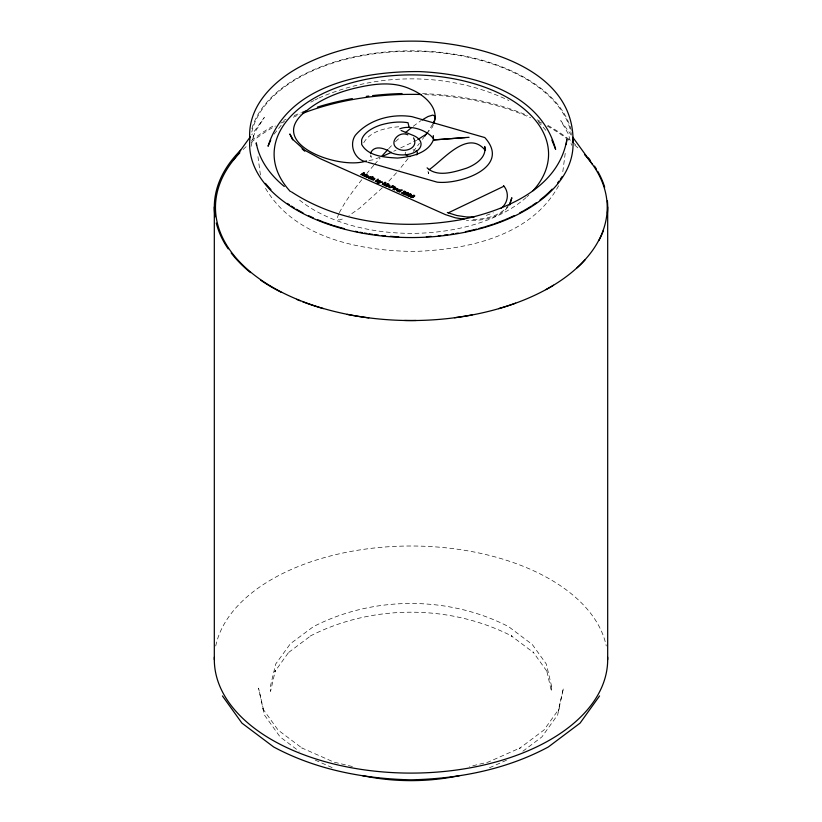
<?xml version="1.0" encoding="UTF-8"?>
<svg xmlns="http://www.w3.org/2000/svg" width="822" height="822" viewBox="0 0 822 822"><rect width="100%" height="100%" fill="white"/><g stroke="black" fill="none" stroke-linecap="round" stroke-linejoin="round"><path stroke-width="0.62" stroke-dasharray="4.11 3.08" d="M565.207 153.344L562.525 173.904M251.049 146.398L253.813 134.942L253.032 137.284L255.94 130.503L264.345 117.423L251.779 134.777M433.307 124.667L432.506 126.978L428.55 131.541M558.611 185.731C531.248 236.15 467.081 249.775 414.185 251.44C359.512 250.874 292.663 237.764 264.026 185.731M338.828 213.751L336.856 218.827L339.137 220.029L343.945 218.549M363.766 142.689C370.588 130.821 386.104 127.852 398.732 126.763M432.68 124.163L428.231 131.253M339.291 212.693L343.442 205.336A109.932 18.711 -45.5 0 1 361.762 179.72M274.127 134.12L283.241 122.642M408.061 158.543L398.989 170M413.343 151.464L419.374 143.377M422.395 139.329L423.905 137.305M508.849 204.997C499.971 216.638 484.004 219.71 470.122 219.453M508.027 206.908C498.173 218.899 481.004 220.913 466.403 220.45M373.794 165.294L372.191 167.123A109.932 18.711 -45.5 0 0 367.29 172.939M374.596 164.39L380.206 158.009M396.502 172.764L388.2 181.857M388.662 148.761L392.084 145.052M382.333 187.806L359.676 208.13L348.949 215.652M395.516 141.61L400.704 136.801M522.884 751.226L541.904 736.913L557.676 714.842L563.43 688.158L558.241 710.938L559.227 708.718L543.897 730.08L519.504 748.431L520.234 747.907L488.237 762.076L469.609 766.536M413.25 126.259L421.008 120.598M310.819 102.134L313.881 100.551M314.898 100.027L317.96 98.445M393.769 151.227L396.06 150.128M400.653 147.929L416.713 140.243M319.049 97.972C378.562 71.853 450.158 72.315 508.859 100.51M489.511 767.758L506.784 760.103M379.815 157.321L372.664 159.869L367.722 160.68M486.213 215.364L493.364 212.816M352.391 766.536L333.763 762.076L301.766 747.907L302.496 748.431L278.103 730.08L262.773 708.718L263.759 710.938L258.57 688.158L264.324 714.842L280.097 736.913L299.116 751.226M315.216 760.103L334.79 768.776M538.461 121.748L546.558 131.181M571.269 135.137L560.748 120.618L568.3 133.873L571.557 145.247M370.506 156.098L371.277 157.279L370.712 154.906M427.964 171.397L428.529 173.761L428.262 171.788M260.43 174.983L257.605 154.146M215.734 645.969A196.684 113.549 0 0 1 411 546.003A196.684 113.549 0 0 1 606.266 645.969M251.47 140.562A196.684 113.549 0 0 1 275.051 124.913M283.785 120.372A196.684 113.549 0 0 1 286.056 119.282M294.225 115.604A196.684 113.549 0 0 1 301.469 112.665M422.518 93.616A196.684 113.549 0 0 1 527.775 115.604M537.085 119.827A196.684 113.549 0 0 1 539.335 120.926M547.997 125.499A196.684 113.549 0 0 1 571.496 141.343M572.451 142.124A196.684 113.549 0 0 1 576.16 145.319M528.885 195.02A137.233 79.231 0 0 1 527.077 196.705M526.152 197.527A137.233 79.231 0 0 1 297.472 198.359M405.225 153.221A6.114 3.535 0 0 1 405.462 152.183M413.034 149.768A6.114 3.535 0 0 1 414.298 150.066M251.902 128.54A161.718 93.369 0 0 1 413.353 50.82A161.718 93.369 0 0 1 571.403 130.842M251.789 132.054A160.917 92.907 0 0 1 413.343 51.283A160.917 92.907 0 0 1 571.362 134.356M243.137 149.481A195.883 113.097 0 0 1 247.453 145.504M251.111 142.391A195.883 113.097 0 0 1 275.442 126.002M280.816 123.125A195.883 113.097 0 0 1 286.364 120.361M293.259 117.217A195.883 113.097 0 0 1 300.164 114.33M424.758 94.622A195.883 113.097 0 0 1 530.58 117.721M538.554 121.451A195.883 113.097 0 0 1 541.862 123.125M547.236 126.002A195.883 113.097 0 0 1 571.095 142M574.773 145.104A195.883 113.097 0 0 1 579.12 149.08M551.552 686.144L551.459 691.425L546.671 670.444L547.133 671.574L533.057 651.959L533.786 652.771L511.253 635.827L512.065 636.197C449.932 604.201 372.068 604.201 309.935 636.197L310.747 635.827L288.214 652.771L288.943 651.959L274.867 671.574L275.329 670.444L270.541 691.425L270.448 686.144L275.699 664.012L290.423 643.688L313.367 626.662C373.394 595.745 448.607 595.745 508.633 626.662L532.307 644.51L546.301 664.012L551.552 686.144"/><path stroke-width="1.23" d="M249.641 136.195C248.932 105.237 273.808 81.059 299.146 67.209C336.044 47.203 378.788 40.155 420.402 41.234C479.462 43.772 574.732 67.681 573.026 142.442M566.255 144.528L566.851 139.493C558.621 189.06 503.752 211.131 460.022 219.875C403.17 229.831 340.555 224.077 291.399 191.824M433.697 123.506C440.006 107.949 423.885 94.643 410.949 89.341C392.875 80.741 372.839 83.936 354.179 88.375A109.932 63.469 0 0 0 307.294 110.148C262.331 143.079 339.918 170.606 366.489 160.886M509.671 204.051L511.839 197.742L509.671 205.017M270.705 140.12L268.064 146.254C287.042 85.046 363.735 71.103 419.364 71.586C471.879 73.846 540.28 91.602 555.631 149.357L551.881 140.141M370.455 153.262C374.411 144.189 385.528 148.494 391.457 152.851A18.608 10.748 0 0 0 417.463 150.539A18.608 10.748 0 0 0 413.466 135.527L401.126 130.523M433.184 123.136L434.704 120.074L435.105 116.272L432.814 115.07L428.005 116.539L422.005 120.022M427.543 132.26L424.655 136.298M599.557 695.946L580.055 723.134L548.305 746.993C506.105 769.618 458.542 778.773 411 779.831C363.458 778.773 315.895 769.618 273.695 746.993L241.945 723.134L222.443 695.946M233.294 160.29L250.299 136.812M427.748 132.445L426.166 134.274L417.761 139.586M501.163 208.213C508.253 202.798 509.517 192.297 503.475 185.618M381.809 156.18L387.799 149.696M405.39 132.722L411.298 127.79M399.8 128.818C410.147 124.533 428.036 130.246 433.862 139.329M429.022 169.743C443.13 160.249 467.975 128.53 485.36 150.508M391.467 152.327L382.199 156.468M447.322 212.477L448.278 212.847L503.937 186.224M459.837 775.557C427.913 782.328 394.087 782.328 362.163 775.557M465.242 137.572L433.42 139.946C427.687 153.591 410.661 156.951 397.406 158.071C385.086 157.269 368.39 156.56 361.701 144.518L361.588 140.172A33.044 16.779 -7.2 0 1 380.987 124.903C389.72 122.427 399.019 121.183 408.02 122.735L409.151 127.461M469.064 137.295L433.42 139.946L433.307 135.599M474.202 216.946L466.68 216.987L456.837 215.518L448.278 212.847M407.835 134.829C398.413 130.215 387.594 143.932 398.393 149.039C405.811 152.913 419.004 147.528 413.558 137.891M463.978 219.114L455.46 217.84L445.442 214.634L320.303 158.697L304.715 150.22L293.187 139.802L289.847 133.965L292.622 139.802M367.824 162.263L437.109 182.145C459.847 184.806 511.705 167.298 484.805 137.562L411.894 116.642C391.755 113.436 368.811 119.437 355.31 135.311C348.641 144.96 354.734 160.311 366.704 161.862M284.309 186.491C270.726 175.415 259.228 160.495 256.259 142.843L256.556 145.36M302.054 148.792L304.715 151.197M572.77 137.212L592.313 164.174M427.111 167.852C437.489 177.655 454.402 171.962 466.536 168.191C475.342 164.79 486.953 157.464 484.661 146.45L485.514 149.994M607.684 206.98L607.684 659.552M214.316 206.98L214.316 659.552M607.633 657.097A196.684 113.549 0 0 1 411 773.101A196.684 113.549 0 0 1 214.367 657.097M607.396 200.815A196.684 113.549 0 0 1 607.396 213.134M603.461 230.376A196.684 113.549 0 0 1 598.878 240.569M584.997 259.927A196.684 113.549 0 0 1 577.054 267.828M553.525 285.224A196.684 113.549 0 0 1 545.89 289.621M515.6 303.143A196.684 113.549 0 0 1 498.646 308.63M472.239 314.888A196.684 113.549 0 0 1 454.463 317.724M416.107 320.488A196.684 113.549 0 0 1 404.609 320.467M368.79 317.888A196.684 113.549 0 0 1 347.192 314.384M323.354 308.63A196.684 113.549 0 0 1 302.691 301.766M300.246 300.811A196.684 113.549 0 0 1 296.619 299.352M281.556 292.468A196.684 113.549 0 0 1 260.718 280.23M250.505 272.616A196.684 113.549 0 0 1 231.177 252.971M228.208 248.891A196.684 113.549 0 0 1 216.289 223.029M215.066 216.844A196.684 113.549 0 0 1 240.671 150.2M302.691 112.193A196.684 113.549 0 0 1 306.401 110.816M317.354 107.117A196.684 113.549 0 0 1 352.34 98.589M366.293 96.4A196.684 113.549 0 0 1 368.79 96.071M372.572 95.609A196.684 113.549 0 0 1 402.05 93.544M588.418 157.968A196.684 113.549 0 0 1 590.042 159.971M594.491 166.095A196.684 113.549 0 0 1 596.484 169.198M597.717 171.295A196.684 113.549 0 0 1 604.684 187.231M584.524 154.608A195.883 113.097 0 0 1 409.51 320.539A195.883 113.097 0 0 1 239.901 152.748M302.373 113.467A195.883 113.097 0 0 1 421.1 94.499M572.677 137.788A161.718 93.369 0 0 1 410.332 237.548A161.718 93.369 0 0 1 250.145 136.627M562.207 176.504A160.917 92.907 0 0 1 560.337 179.278M559.001 181.107A160.917 92.907 0 0 1 557.604 182.926M552.178 189.122A160.917 92.907 0 0 1 540.044 199.952M536.211 202.787A160.917 92.907 0 0 1 532.327 205.438M531.331 206.096A160.917 92.907 0 0 1 524.056 210.494M522.977 211.1A160.917 92.907 0 0 1 519.689 212.877M514.007 215.724A160.917 92.907 0 0 1 505.551 219.505M504.461 219.957A160.917 92.907 0 0 1 494.392 223.759M493.241 224.159A160.917 92.907 0 0 1 485.052 226.769M483.86 227.119A160.917 92.907 0 0 1 479.041 228.465M476.606 229.112A160.917 92.907 0 0 1 465.437 231.681M458.193 233.068A160.917 92.907 0 0 1 455.891 233.458M453.569 233.838A160.917 92.907 0 0 1 451.237 234.188M447.733 234.681A160.917 92.907 0 0 1 444.209 235.133M440.664 235.534A160.917 92.907 0 0 1 438.29 235.78M431.149 236.387A160.917 92.907 0 0 1 426.361 236.685M398.711 236.808A160.917 92.907 0 0 1 390.337 236.294M385.569 235.893A160.917 92.907 0 0 1 382.014 235.534M378.469 235.133A160.917 92.907 0 0 1 374.945 234.681M372.602 234.362A160.917 92.907 0 0 1 369.109 233.838M366.787 233.458A160.917 92.907 0 0 1 364.485 233.068M362.183 232.657A160.917 92.907 0 0 1 359.892 232.215M357.621 231.763A160.917 92.907 0 0 1 355.361 231.29M344.243 228.629A160.917 92.907 0 0 1 333.496 225.495M332.335 225.125A160.917 92.907 0 0 1 324.31 222.33M323.19 221.909A160.917 92.907 0 0 1 317.672 219.731M313.377 217.892A160.917 92.907 0 0 1 308.671 215.724M302.989 212.877A160.917 92.907 0 0 1 296.485 209.261M294.399 208.017A160.917 92.907 0 0 1 291.348 206.096M289.365 204.791A160.917 92.907 0 0 1 287.423 203.455M270.911 189.563A160.917 92.907 0 0 1 265.434 183.378M416.045 150.909A6.114 3.535 0 0 1 416.692 154.865M410.086 156.612A6.114 3.535 0 0 1 405.4 154.002M290.413 191.588A137.233 79.231 0 0 1 410.486 74.905A137.233 79.231 0 0 1 533.067 190.714M411.617 195.965C414.267 197.629 411.503 197.301 410.599 196.715A1.171 0.678 0 0 0 410.764 197.229L412.963 197.475L414.72 195.944A1.51 0.873 0 0 0 414.124 195.276L411.617 195.965M376.301 181.128C378.51 183.172 378.973 178.487 376.301 181.128M365.924 176.566L367.896 176.709L365.924 176.566M374.75 178.826C373.64 180.244 370.198 178.682 373.856 179.884L371.534 179.566A1.418 0.822 0 0 1 371.339 179.042L372.952 178.035A1.449 0.832 0 0 1 373.866 178.117L374.4 178.353A1.418 0.822 0 0 1 374.75 178.826M365.348 176.442C369.849 179.895 369.89 173.442 365.348 176.442M405.585 191.958L401.321 192.985L403.787 194.095L402.297 193.016L405.452 192.738A1.408 0.812 0 0 0 406.027 192.399L404.732 191.197A1.243 0.719 0 0 0 403.951 191.279L403.479 191.495L405.585 191.958M368.996 177.799C371.102 179.956 371.688 175.178 368.996 177.799M398.156 190.899C400.263 193.067 400.848 188.279 398.156 190.899M379.117 180.809L378.089 181.826A1.552 0.894 0 0 1 377.164 181.991L375.233 181.261L378.13 179.114L377.555 180.09L379.117 180.809M394.93 187.005L394.426 187.652A1.408 0.812 0 0 1 393.697 187.848L391.395 187.128L389.731 187.776L392.618 185.628L394.93 187.005M368.472 177.655L370.188 178.99L373.085 176.843L371.585 177.408A1.141 0.658 0 0 0 371.133 176.864L368.472 177.655M397.643 190.766L399.348 192.101L402.246 189.954L400.756 190.519A1.141 0.658 0 0 0 400.293 189.974L397.643 190.766M412.243 195.913C413.641 198.184 415.089 194.002 412.243 195.913M404.938 194.064L404.886 194.29A1.243 0.719 0 0 0 405.195 194.763C410.455 196.191 408.493 189.677 404.938 194.064M407.825 195.359L407.784 195.595A1.243 0.719 0 0 0 408.092 196.068C413.343 197.486 411.38 190.971 407.825 195.359M397.591 189.286L396.481 190.807L398.084 189.06L396.389 188.269L394.293 189.82L396.471 188.896L397.591 189.286M374.226 178.847L372.5 178.538L374.226 178.847M408.39 193.334C404.866 197.506 405.431 191.403 408.39 193.334M411.277 194.629C407.702 198.821 408.277 192.708 411.277 194.629M394.293 187.026L393.512 187.508L391.734 186.871L392.772 186.101L394.293 187.026M380.452 181.107L379.517 182.71L382.435 182.001L377.298 183.152L378.757 182.957L380.452 181.107M363.776 173.175L362.389 175.487L366.335 174.377L363.92 176.175L364.393 176.391L367.29 174.243L363.057 175.292L364.475 172.98L363.735 172.641L360.837 174.788L363.776 173.175M385.148 182.782L383.761 185.094L387.707 183.984L385.282 185.782L385.765 185.988L388.652 183.84L384.429 184.899L385.847 182.587L385.107 182.248L382.209 184.395L385.148 182.782M388.59 184.765L386.494 186.317L389.988 185.474L388.59 184.765M388.755 186.861L389.279 187.087L388.755 186.861M395.238 187.755L393.132 189.307L395.238 187.755M396.029 187.159L396.029 187.159"/></g></svg>
